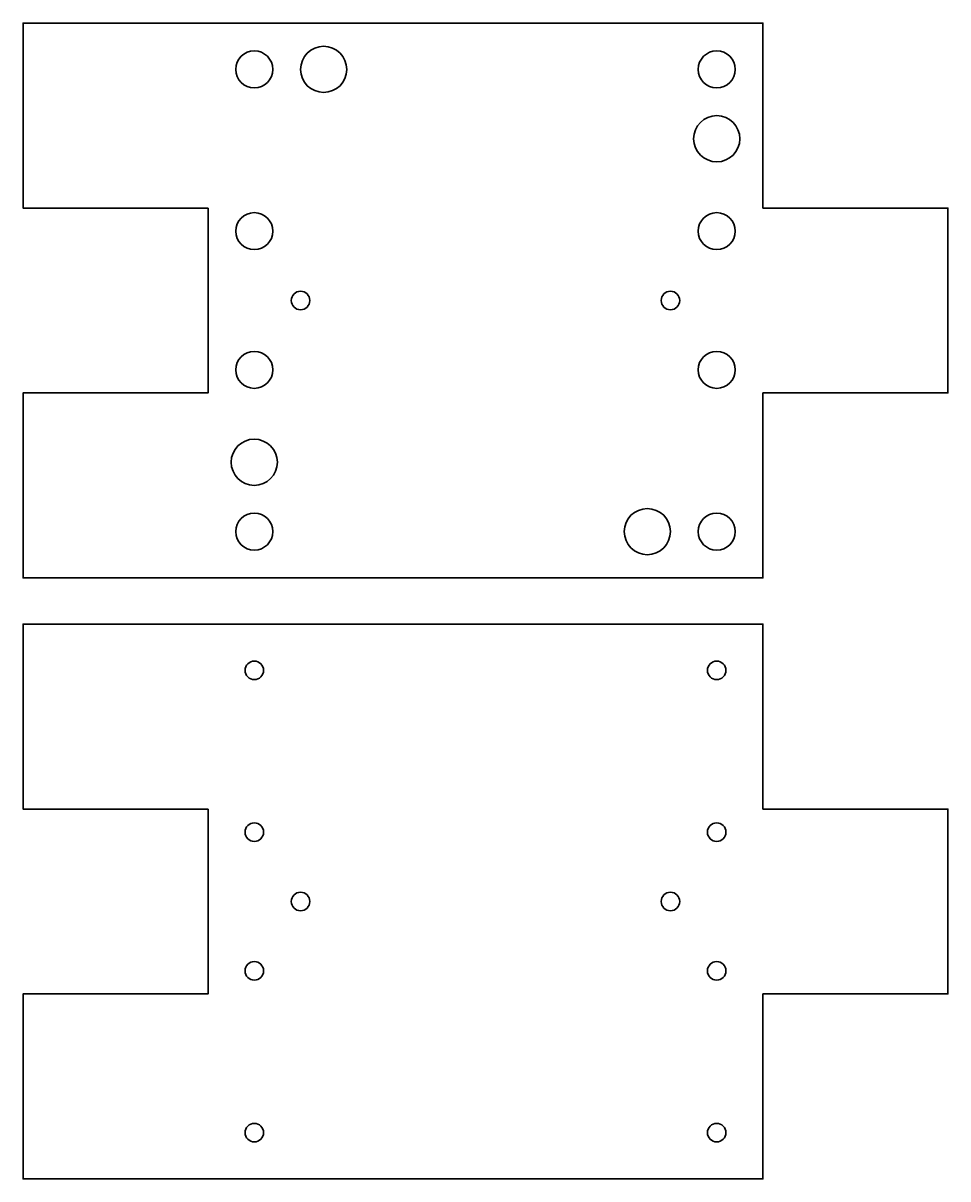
# Model space of a CAD drawing. Header units: inches. Extents: x 0 to 200, y -250 to 0.
import ezdxf

# ---------------------------------------------------------------- set-up
doc = ezdxf.new("R2010")
doc.units = ezdxf.units.IN
doc.header["$MEASUREMENT"] = 0
doc.layers.add('Layer 1', color=7, linetype='Continuous')

msp = doc.modelspace()

# ---------------------------------------------------------------- linework, layer by layer
at = {"layer": 'Layer 1', "color": 179, "lineweight": 35, "true_color": 0x231f20}
for points, knots in [([(40, -40), (40, -40), (40, -80), (40, -80), (40, -80), (0, -80), (0, -80), (0, -80), (0, -120), (0, -120), (0, -120), (160, -120), (160, -120), (160, -120), (160, -80), (160, -80), (160, -80), (200, -80), (200, -80), (200, -80), (200, -40), (200, -40), (200, -40), (160, -40), (160, -40), (160, -40), (160, 0), (160, 0), (160, 0), (0, 0), (0, 0), (0, 0), (0, -40), (0, -40), (0, -40), (40, -40), (40, -40)], [0, 0, 0, 0, 1, 1, 1, 2, 2, 2, 3, 3, 3, 4, 4, 4, 5, 5, 5, 6, 6, 6, 7, 7, 7, 8, 8, 8, 9, 9, 9, 10, 10, 10, 11, 11, 11, 12, 12, 12, 12]), ([(54, -10), (54, -12.21), (52.21, -14), (50, -14), (47.79, -14), (46, -12.21), (46, -10), (46, -7.79), (47.79, -6), (50, -6), (52.21, -6), (54, -7.79), (54, -10)], [0, 0, 0, 0, 1, 1, 1, 2, 2, 2, 3, 3, 3, 4, 4, 4, 4]), ([(70, -10), (70, -12.76), (67.76, -15), (65, -15), (62.24, -15), (60, -12.76), (60, -10), (60, -7.24), (62.24, -5), (65, -5), (67.76, -5), (70, -7.24), (70, -10)], [0, 0, 0, 0, 1, 1, 1, 2, 2, 2, 3, 3, 3, 4, 4, 4, 4]), ([(154, -10), (154, -12.21), (152.21, -14), (150, -14), (147.79, -14), (146, -12.21), (146, -10), (146, -7.79), (147.79, -6), (150, -6), (152.21, -6), (154, -7.79), (154, -10)], [0, 0, 0, 0, 1, 1, 1, 2, 2, 2, 3, 3, 3, 4, 4, 4, 4]), ([(155, -25), (155, -27.76), (152.76, -30), (150, -30), (147.24, -30), (145, -27.76), (145, -25), (145, -22.24), (147.24, -20), (150, -20), (152.76, -20), (155, -22.24), (155, -25)], [0, 0, 0, 0, 1, 1, 1, 2, 2, 2, 3, 3, 3, 4, 4, 4, 4]), ([(54, -45), (54, -47.21), (52.21, -49), (50, -49), (47.79, -49), (46, -47.21), (46, -45), (46, -42.79), (47.79, -41), (50, -41), (52.21, -41), (54, -42.79), (54, -45)], [0, 0, 0, 0, 1, 1, 1, 2, 2, 2, 3, 3, 3, 4, 4, 4, 4]), ([(154, -45), (154, -47.21), (152.21, -49), (150, -49), (147.79, -49), (146, -47.21), (146, -45), (146, -42.79), (147.79, -41), (150, -41), (152.21, -41), (154, -42.79), (154, -45)], [0, 0, 0, 0, 1, 1, 1, 2, 2, 2, 3, 3, 3, 4, 4, 4, 4]), ([(62, -60), (62, -61.1), (61.1, -62), (60, -62), (58.9, -62), (58, -61.1), (58, -60), (58, -58.9), (58.9, -58), (60, -58), (61.1, -58), (62, -58.9), (62, -60)], [0, 0, 0, 0, 1, 1, 1, 2, 2, 2, 3, 3, 3, 4, 4, 4, 4]), ([(142, -60), (142, -61.1), (141.1, -62), (140, -62), (138.9, -62), (138, -61.1), (138, -60), (138, -58.9), (138.9, -58), (140, -58), (141.1, -58), (142, -58.9), (142, -60)], [0, 0, 0, 0, 1, 1, 1, 2, 2, 2, 3, 3, 3, 4, 4, 4, 4]), ([(54, -75), (54, -77.21), (52.21, -79), (50, -79), (47.79, -79), (46, -77.21), (46, -75), (46, -72.79), (47.79, -71), (50, -71), (52.21, -71), (54, -72.79), (54, -75)], [0, 0, 0, 0, 1, 1, 1, 2, 2, 2, 3, 3, 3, 4, 4, 4, 4]), ([(154, -75), (154, -77.21), (152.21, -79), (150, -79), (147.79, -79), (146, -77.21), (146, -75), (146, -72.79), (147.79, -71), (150, -71), (152.21, -71), (154, -72.79), (154, -75)], [0, 0, 0, 0, 1, 1, 1, 2, 2, 2, 3, 3, 3, 4, 4, 4, 4]), ([(55, -95), (55, -97.76), (52.76, -100), (50, -100), (47.24, -100), (45, -97.76), (45, -95), (45, -92.24), (47.24, -90), (50, -90), (52.76, -90), (55, -92.24), (55, -95)], [0, 0, 0, 0, 1, 1, 1, 2, 2, 2, 3, 3, 3, 4, 4, 4, 4]), ([(140, -110), (140, -112.76), (137.76, -115), (135, -115), (132.24, -115), (130, -112.76), (130, -110), (130, -107.24), (132.24, -105), (135, -105), (137.76, -105), (140, -107.24), (140, -110)], [0, 0, 0, 0, 1, 1, 1, 2, 2, 2, 3, 3, 3, 4, 4, 4, 4]), ([(54, -110), (54, -112.21), (52.21, -114), (50, -114), (47.79, -114), (46, -112.21), (46, -110), (46, -107.79), (47.79, -106), (50, -106), (52.21, -106), (54, -107.79), (54, -110)], [0, 0, 0, 0, 1, 1, 1, 2, 2, 2, 3, 3, 3, 4, 4, 4, 4]), ([(154, -110), (154, -112.21), (152.21, -114), (150, -114), (147.79, -114), (146, -112.21), (146, -110), (146, -107.79), (147.79, -106), (150, -106), (152.21, -106), (154, -107.79), (154, -110)], [0, 0, 0, 0, 1, 1, 1, 2, 2, 2, 3, 3, 3, 4, 4, 4, 4]), ([(40, -170), (40, -170), (40, -210), (40, -210), (40, -210), (0, -210), (0, -210), (0, -210), (0, -250), (0, -250), (0, -250), (160, -250), (160, -250), (160, -250), (160, -210), (160, -210), (160, -210), (200, -210), (200, -210), (200, -210), (200, -170), (200, -170), (200, -170), (160, -170), (160, -170), (160, -170), (160, -130), (160, -130), (160, -130), (0, -130), (0, -130), (0, -130), (0, -170), (0, -170), (0, -170), (40, -170), (40, -170)], [0, 0, 0, 0, 1, 1, 1, 2, 2, 2, 3, 3, 3, 4, 4, 4, 5, 5, 5, 6, 6, 6, 7, 7, 7, 8, 8, 8, 9, 9, 9, 10, 10, 10, 11, 11, 11, 12, 12, 12, 12]), ([(52, -140), (52, -141.1), (51.1, -142), (50, -142), (48.9, -142), (48, -141.1), (48, -140), (48, -138.9), (48.9, -138), (50, -138), (51.1, -138), (52, -138.9), (52, -140)], [0, 0, 0, 0, 1, 1, 1, 2, 2, 2, 3, 3, 3, 4, 4, 4, 4]), ([(152, -140), (152, -141.1), (151.1, -142), (150, -142), (148.9, -142), (148, -141.1), (148, -140), (148, -138.9), (148.9, -138), (150, -138), (151.1, -138), (152, -138.9), (152, -140)], [0, 0, 0, 0, 1, 1, 1, 2, 2, 2, 3, 3, 3, 4, 4, 4, 4]), ([(52, -175), (52, -176.1), (51.1, -177), (50, -177), (48.9, -177), (48, -176.1), (48, -175), (48, -173.9), (48.9, -173), (50, -173), (51.1, -173), (52, -173.9), (52, -175)], [0, 0, 0, 0, 1, 1, 1, 2, 2, 2, 3, 3, 3, 4, 4, 4, 4]), ([(152, -175), (152, -176.1), (151.1, -177), (150, -177), (148.9, -177), (148, -176.1), (148, -175), (148, -173.9), (148.9, -173), (150, -173), (151.1, -173), (152, -173.9), (152, -175)], [0, 0, 0, 0, 1, 1, 1, 2, 2, 2, 3, 3, 3, 4, 4, 4, 4]), ([(62, -190), (62, -191.1), (61.1, -192), (60, -192), (58.9, -192), (58, -191.1), (58, -190), (58, -188.9), (58.9, -188), (60, -188), (61.1, -188), (62, -188.9), (62, -190)], [0, 0, 0, 0, 1, 1, 1, 2, 2, 2, 3, 3, 3, 4, 4, 4, 4]), ([(142, -190), (142, -191.1), (141.1, -192), (140, -192), (138.9, -192), (138, -191.1), (138, -190), (138, -188.9), (138.9, -188), (140, -188), (141.1, -188), (142, -188.9), (142, -190)], [0, 0, 0, 0, 1, 1, 1, 2, 2, 2, 3, 3, 3, 4, 4, 4, 4]), ([(52, -205), (52, -206.1), (51.1, -207), (50, -207), (48.9, -207), (48, -206.1), (48, -205), (48, -203.9), (48.9, -203), (50, -203), (51.1, -203), (52, -203.9), (52, -205)], [0, 0, 0, 0, 1, 1, 1, 2, 2, 2, 3, 3, 3, 4, 4, 4, 4]), ([(152, -205), (152, -206.1), (151.1, -207), (150, -207), (148.9, -207), (148, -206.1), (148, -205), (148, -203.9), (148.9, -203), (150, -203), (151.1, -203), (152, -203.9), (152, -205)], [0, 0, 0, 0, 1, 1, 1, 2, 2, 2, 3, 3, 3, 4, 4, 4, 4]), ([(52, -240), (52, -241.1), (51.1, -242), (50, -242), (48.9, -242), (48, -241.1), (48, -240), (48, -238.9), (48.9, -238), (50, -238), (51.1, -238), (52, -238.9), (52, -240)], [0, 0, 0, 0, 1, 1, 1, 2, 2, 2, 3, 3, 3, 4, 4, 4, 4]), ([(152, -240), (152, -241.1), (151.1, -242), (150, -242), (148.9, -242), (148, -241.1), (148, -240), (148, -238.9), (148.9, -238), (150, -238), (151.1, -238), (152, -238.9), (152, -240)], [0, 0, 0, 0, 1, 1, 1, 2, 2, 2, 3, 3, 3, 4, 4, 4, 4])]:
    msp.add_open_spline(points, degree=3, knots=knots, dxfattribs=at)

doc.saveas('drawing.dxf')
